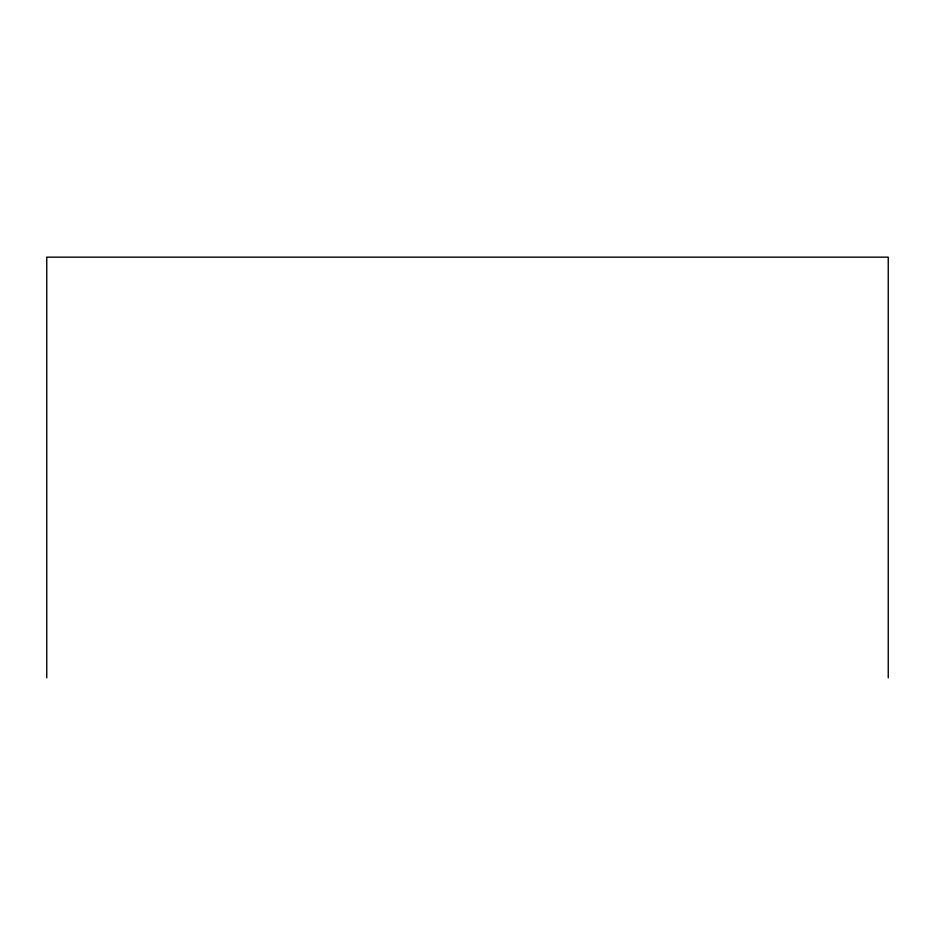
<?xml version="1.0" encoding="UTF-8"?>
<svg xmlns="http://www.w3.org/2000/svg" width="935" height="935" viewBox="0 0 935 935"><rect width="100%" height="100%" fill="white"/><g stroke="black" fill="none" stroke-linecap="round" stroke-linejoin="round"><path stroke-width="1.4" d="M888.25 677.84L888.25 257.16L46.75 257.16L46.75 677.84"/></g></svg>
